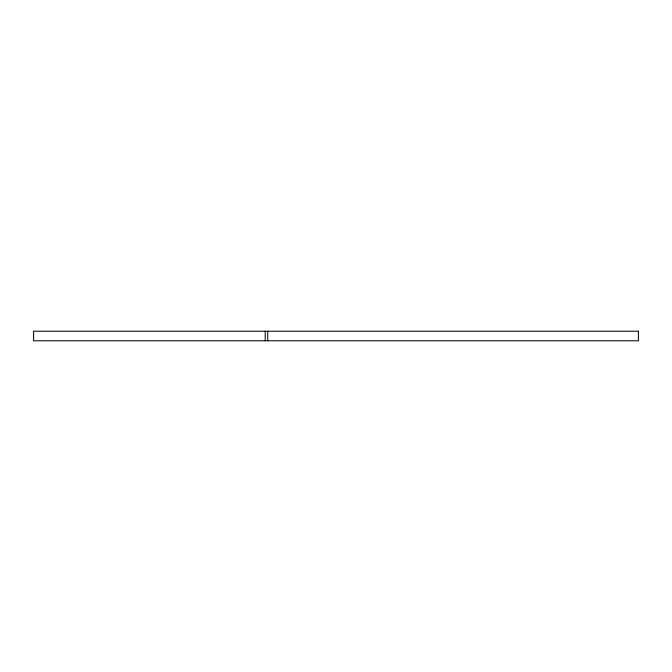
<?xml version="1.0" encoding="UTF-8"?>
<svg xmlns="http://www.w3.org/2000/svg" width="672" height="672" viewBox="0 0 672 672"><rect width="100%" height="100%" fill="white"/><g stroke="black" fill="none" stroke-linecap="round" stroke-linejoin="round"><path stroke-width="1.01" d="M267.725 331.212L267.725 340.788M265.205 331.212L265.205 340.788M638.4 331.212L33.6 331.212L33.6 340.788L638.4 340.788L638.4 331.212"/></g></svg>
